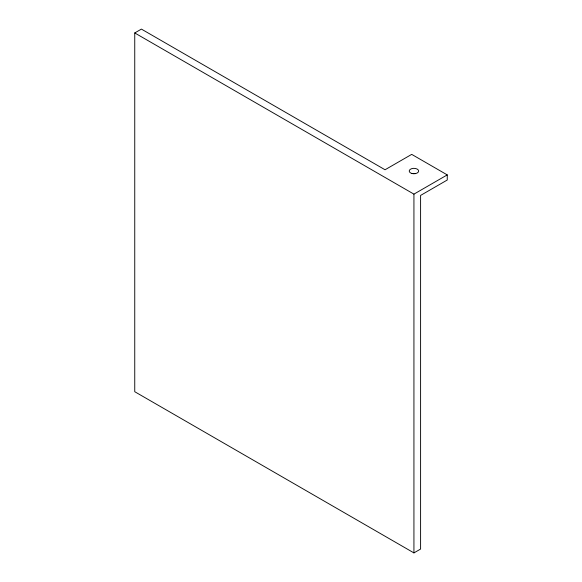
<?xml version="1.0" encoding="UTF-8"?>
<svg xmlns="http://www.w3.org/2000/svg" width="582" height="582" viewBox="0 0 582 582"><rect width="100%" height="100%" fill="white"/><g stroke="black" fill="none" stroke-linecap="round" stroke-linejoin="round"><path stroke-width="0.87" d="M134.748 32.948L141.411 29.1L385.051 169.762L411.707 154.375L447.252 174.898L447.252 180.027L420.597 195.414L420.597 549.052L413.933 552.9L134.748 391.715L134.748 32.948L413.933 194.133L447.252 174.898M413.933 194.133L413.933 552.9M412.711 173.552A4.714 2.721 0 0 1 415.148 173.552M411.576 173.407A4.714 2.721 0 0 0 418.647 171.05A4.714 2.721 0 0 0 411.576 168.693A4.714 2.721 0 0 0 411.576 173.407"/></g></svg>
